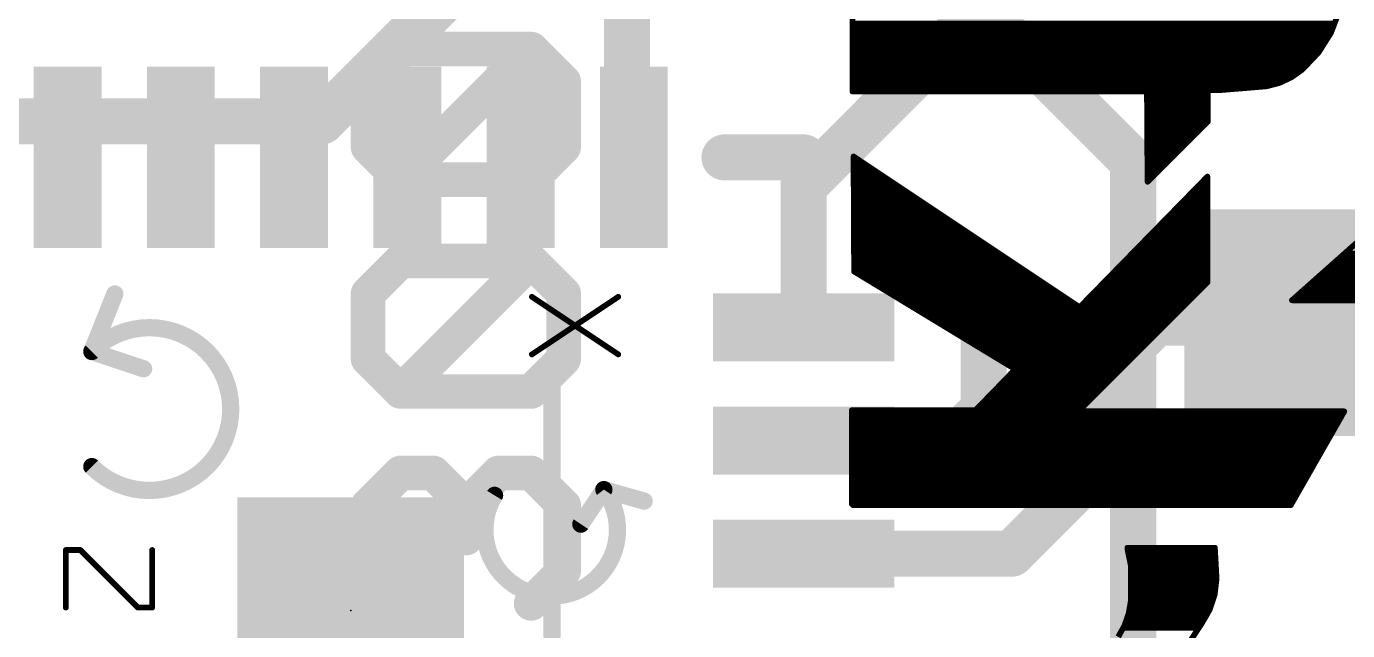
# Model space of a CAD drawing. Extents: x -3.8 to 20.4, y -39.4 to 28.1.
# Drawn here: x 8.73 to 14.56, y 11.34 to 14.01 of the extents above; entities that cross this region are included whole.
import ezdxf

# ---------------------------------------------------------------- set-up
doc = ezdxf.new("R2010")
doc.units = 0
for name, color, linetype in [('1', 12, 'CONTINUOUS'), ('16', 132, 'CONTINUOUS'), ('21', 41, 'CONTINUOUS'), ('22', 40, 'CONTINUOUS'), ('23', 53, 'CONTINUOUS'), ('51', 53, 'CONTINUOUS')]:
    doc.layers.add(name, color=color, linetype=linetype)

# ---------------------------------------------------------------- blocks, each defined once
blk = doc.blocks.new('RECT')
blk.add_solid([(-0.5, -0.5), (0.5, -0.5), (-0.5, 0.5), (0.5, 0.5)])

msp = doc.modelspace()

# ---------------------------------------------------------------- linework, layer by layer
at = {"layer": '1', "const_width": 0.2032}
for points in [[(11.3792, 14.6304), (11.3792, 13.8176)], [(13.081, 14.224), (12.7, 13.843)], [(12.7, 13.843), (12.16, 13.303)], [(11.3792, 13.8176), (11.41, 13.43)], [(12.16, 13.303), (12.16, 12.68)], [(12.954, 12.7), (13.081, 12.827)], [(12.954, 12.319), (12.954, 12.7)], [(13.462, 12.446), (13.716, 12.7)], [(13.716, 12.7), (14.39, 12.7)], [(13.462, 12.065), (13.462, 12.446)], [(12.815, 12.18), (12.954, 12.319)], [(12.16, 12.18), (12.815, 12.18)], [(13.077, 11.68), (13.462, 12.065)], [(12.16, 11.68), (13.077, 11.68)]]:
    msp.add_lwpolyline(points, dxfattribs=at)
at = {"layer": '1', "const_width": 0.1016}
for points in [[(12.7359, 13.8071, 1), (12.6641, 13.8789)], [(11.4298, 13.8216, 1), (11.3286, 13.8136)], [(12.6641, 13.8789, 1), (12.7359, 13.8071)], [(11.3284, 13.8176, 1), (11.43, 13.8176)], [(11.3594, 13.426, 1), (11.4606, 13.434)], [(12.2108, 13.303, 1), (12.1092, 13.303)], [(12.1241, 13.3389, 1), (12.1959, 13.2671)], [(13.1169, 12.7911, 1), (13.0451, 12.8629)], [(13.0048, 12.7, 1), (12.9032, 12.7)], [(12.9181, 12.7359, 1), (12.9899, 12.6641)], [(13.716, 12.7508, 1), (13.716, 12.6492)], [(13.7519, 12.6641, 1), (13.6801, 12.7359)], [(14.39, 12.6492, 1), (14.39, 12.7508)], [(12.1092, 12.68, 1), (12.2108, 12.68)], [(13.5128, 12.446, 1), (13.4112, 12.446)], [(13.4261, 12.4819, 1), (13.4979, 12.4101)], [(12.9032, 12.319, 1), (13.0048, 12.319)], [(12.9899, 12.2831, 1), (12.9181, 12.3549)], [(12.16, 12.2308, 1), (12.16, 12.1292)], [(12.7791, 12.2159, 1), (12.8509, 12.1441)], [(12.815, 12.1292, 1), (12.815, 12.2308)], [(13.4979, 12.0291, 1), (13.4261, 12.1009)], [(13.4112, 12.065, 1), (13.5128, 12.065)], [(12.16, 11.7308, 1), (12.16, 11.6292)], [(13.0411, 11.7159, 1), (13.1129, 11.6441)], [(13.077, 11.6292, 1), (13.077, 11.7308)]]:
    msp.add_lwpolyline(points, format="xyb", dxfattribs=at)
at = {"layer": '16', "const_width": 0.2032}
for points in [[(13.6144, 13.4112), (11.5824, 15.4432)], [(10.033, 13.589), (11.049, 14.605)], [(8.509, 13.589), (10.033, 13.589)], [(13.6144, 8.5344), (13.6144, 13.4112)]]:
    msp.add_lwpolyline(points, dxfattribs=at)
at = {"layer": '16', "const_width": 0.1016}
for points in [[(9.9971, 13.6249, 1), (10.0689, 13.5531)], [(10.033, 13.5382, 1), (10.033, 13.6398)], [(13.6652, 13.4112, 1), (13.5636, 13.4112)], [(13.5785, 13.3753, 1), (13.6503, 13.4471)]]:
    msp.add_lwpolyline(points, format="xyb", dxfattribs=at)
at = {"layer": '21', "const_width": 0.2032}
for points in [[(11.81, 13.43), (12.16, 13.43)], [(12.16, 13.08), (12.16, 13.43)]]:
    msp.add_lwpolyline(points, dxfattribs=at)
at = {"layer": '21', "const_width": 0.1016}
for points in [[(11.81, 13.4808, 1), (11.81, 13.3792)], [(12.2108, 13.43, 1), (12.1092, 13.43)], [(12.16, 13.3792, 1), (12.16, 13.4808)], [(12.1092, 13.08, 1), (12.2108, 13.08)]]:
    msp.add_lwpolyline(points, format="xyb", dxfattribs=at)
at = {"layer": '22'}
for points, const_width in [([(12.3749, 14.1376), (12.3749, 13.7211)], 0.0254), ([(14.4871, 13.9786), (14.5241, 14.0745)], 0.0254), ([(12.3749, 14.0208), (14.5034, 14.0208)], 0.0254), ([(12.3749, 13.9954), (14.4936, 13.9954)], 0.0254), ([(10.3803, 13.9082), (10.2362, 13.7641)], 0.1524), ([(10.9565, 13.9082), (10.3803, 13.9082)], 0.1524), ([(10.3803, 13.332), (10.9565, 13.9082)], 0.1524), ([(11.1005, 13.7641), (10.9565, 13.9082)], 0.1524), ([(12.3749, 13.97), (14.4817, 13.97)], 0.0254), ([(12.3749, 13.9446), (14.4655, 13.9446)], 0.0254), ([(14.4321, 13.8919), (14.4871, 13.9786)], 0.0254), ([(12.3749, 13.9192), (14.4494, 13.9192)], 0.0254), ([(12.3749, 13.8938), (14.4333, 13.8938)], 0.0254), ([(14.3612, 13.8176), (14.4321, 13.8919)], 0.0254), ([(10.2362, 13.7641), (10.2362, 13.476)], 0.1524), ([(11.1005, 13.476), (11.1005, 13.7641)], 0.1524), ([(12.3749, 13.8684), (14.4097, 13.8684)], 0.0254), ([(12.3749, 13.843), (14.3855, 13.843)], 0.0254), ([(12.3749, 13.8176), (14.3612, 13.8176)], 0.0254), ([(14.3135, 13.7836), (14.3612, 13.8176)], 0.0254), ([(12.3749, 13.7922), (14.3256, 13.7922)], 0.0254), ([(12.3749, 13.7668), (14.2776, 13.7668)], 0.0254), ([(14.2037, 13.7439), (14.2604, 13.7587)], 0.0254), ([(14.2604, 13.7587), (14.3135, 13.7836)], 0.0254), ([(12.3749, 13.7414), (14.1736, 13.7414)], 0.0254), ([(12.3749, 13.7211), (13.6754, 13.7211)], 0.0254), ([(13.6754, 13.7211), (13.6779, 13.3223)], 0.0254), ([(13.6754, 13.716), (13.9446, 13.716)], 0.0254), ([(13.9446, 13.589), (13.9446, 13.7262)], 0.0254), ([(13.9446, 13.7262), (13.9903, 13.7262)], 0.0254), ([(13.9903, 13.7262), (14.2037, 13.7439)], 0.0254), ([(13.6756, 13.6906), (13.9446, 13.6906)], 0.0254), ([(13.6758, 13.6652), (13.9446, 13.6652)], 0.0254), ([(13.6759, 13.6398), (13.9446, 13.6398)], 0.0254), ([(13.6761, 13.6144), (13.9446, 13.6144)], 0.0254), ([(13.6762, 13.589), (13.9446, 13.589)], 0.0254), ([(13.6779, 13.3223), (13.9446, 13.589)], 0.0254), ([(10.2362, 13.476), (10.3803, 13.332)], 0.1524), ([(10.9565, 13.332), (11.1005, 13.476)], 0.1524), ([(13.6764, 13.5636), (13.9192, 13.5636)], 0.0254), ([(13.6765, 13.5382), (13.8938, 13.5382)], 0.0254), ([(13.6767, 13.5128), (13.8684, 13.5128)], 0.0254), ([(13.6769, 13.4874), (13.843, 13.4874)], 0.0254), ([(13.677, 13.462), (13.8176, 13.462)], 0.0254), ([(13.3782, 12.7686), (12.38, 13.4341)], 0.0254), ([(12.38, 13.4341), (12.3825, 12.9261)], 0.0254), ([(12.3801, 13.4112), (12.4144, 13.4112)], 0.0254), ([(13.6772, 13.4366), (13.7922, 13.4366)], 0.0254), ([(13.6773, 13.4112), (13.7668, 13.4112)], 0.0254), ([(10.3803, 13.332), (10.9565, 13.332)], 0.1524), ([(12.3802, 13.3858), (12.4524, 13.3858)], 0.0254), ([(12.3804, 13.3604), (12.4905, 13.3604)], 0.0254), ([(13.9421, 13.3452), (13.3782, 12.7686)], 0.0254), ([(13.6775, 13.3858), (13.7414, 13.3858)], 0.0254), ([(13.6777, 13.3604), (13.716, 13.3604)], 0.0254), ([(13.9421, 12.8778), (13.9421, 13.3452)], 0.0254), ([(12.3805, 13.335), (12.5286, 13.335)], 0.0254), ([(12.3806, 13.3096), (12.5667, 13.3096)], 0.0254), ([(13.6778, 13.335), (13.6906, 13.335)], 0.0254), ([(13.9073, 13.3096), (13.9421, 13.3096)], 0.0254), ([(13.9321, 13.335), (13.9421, 13.335)], 0.0254), ([(14.3154, 12.7991), (14.8641, 13.2867)], 0.0254), ([(12.3807, 13.2842), (12.6048, 13.2842)], 0.0254), ([(12.3809, 13.2588), (12.6429, 13.2588)], 0.0254), ([(12.381, 13.2334), (12.681, 13.2334)], 0.0254), ([(13.8328, 13.2334), (13.9421, 13.2334)], 0.0254), ([(13.8576, 13.2588), (13.9421, 13.2588)], 0.0254), ([(13.8824, 13.2842), (13.9421, 13.2842)], 0.0254), ([(12.3811, 13.208), (12.7191, 13.208)], 0.0254), ([(12.3812, 13.1826), (12.7572, 13.1826)], 0.0254), ([(13.7831, 13.1826), (13.9421, 13.1826)], 0.0254), ([(13.8079, 13.208), (13.9421, 13.208)], 0.0254), ([(12.3814, 13.1572), (12.7953, 13.1572)], 0.0254), ([(12.3815, 13.1318), (12.8334, 13.1318)], 0.0254), ([(13.7334, 13.1318), (13.9421, 13.1318)], 0.0254), ([(13.7582, 13.1572), (13.9421, 13.1572)], 0.0254), ([(12.3816, 13.1064), (12.8715, 13.1064)], 0.0254), ([(12.3817, 13.081), (12.9096, 13.081)], 0.0254), ([(12.3819, 13.0556), (12.9477, 13.0556)], 0.0254), ([(13.6589, 13.0556), (13.9421, 13.0556)], 0.0254), ([(13.6837, 13.081), (13.9421, 13.081)], 0.0254), ([(13.7086, 13.1064), (13.9421, 13.1064)], 0.0254), ([(10.3803, 12.9727), (10.2362, 12.8286)], 0.1524), ([(10.9565, 12.9727), (10.3803, 12.9727)], 0.1524), ([(10.3803, 12.3964), (10.9565, 12.9727)], 0.1524), ([(11.1005, 12.8286), (10.9565, 12.9727)], 0.1524), ([(12.382, 13.0302), (12.9858, 13.0302)], 0.0254), ([(12.3821, 13.0048), (13.0239, 13.0048)], 0.0254), ([(13.6092, 13.0048), (13.9421, 13.0048)], 0.0254), ([(13.634, 13.0302), (13.9421, 13.0302)], 0.0254), ([(14.5469, 13.0048), (16.1826, 13.0048)], 0.0254), ([(12.3822, 12.9794), (13.062, 12.9794)], 0.0254), ([(12.3824, 12.954), (13.1001, 12.954)], 0.0254), ([(13.5595, 12.954), (13.9421, 12.954)], 0.0254), ([(13.5844, 12.9794), (13.9421, 12.9794)], 0.0254), ([(14.4897, 12.954), (16.1517, 12.954)], 0.0254), ([(14.5183, 12.9794), (16.17, 12.9794)], 0.0254), ([(10.2362, 12.8286), (10.2362, 12.5405)], 0.1524), ([(11.1005, 12.5405), (11.1005, 12.8286)], 0.1524), ([(12.3825, 12.9286), (13.1382, 12.9286)], 0.0254), ([(12.3825, 12.9261), (13.0861, 12.4993)], 0.0254), ([(12.4203, 12.9032), (13.1763, 12.9032)], 0.0254), ([(13.5098, 12.9032), (13.9421, 12.9032)], 0.0254), ([(13.5347, 12.9286), (13.9421, 12.9286)], 0.0254), ([(14.4325, 12.9032), (16.1066, 12.9032)], 0.0254), ([(14.4611, 12.9286), (16.1319, 12.9286)], 0.0254), ([(12.4621, 12.8778), (13.2144, 12.8778)], 0.0254), ([(12.504, 12.8524), (13.2525, 12.8524)], 0.0254), ([(12.5459, 12.827), (13.2906, 12.827)], 0.0254), ([(13.3731, 12.3088), (13.9421, 12.8778)], 0.0254), ([(13.4353, 12.827), (13.8913, 12.827)], 0.0254), ([(13.4602, 12.8524), (13.9167, 12.8524)], 0.0254), ([(13.485, 12.8778), (13.9421, 12.8778)], 0.0254), ([(14.3468, 12.827), (15.9845, 12.827)], 0.0254), ([(14.3754, 12.8524), (16.0355, 12.8524)], 0.0254), ([(14.404, 12.8778), (16.0769, 12.8778)], 0.0254), ([(12.5877, 12.8016), (13.3287, 12.8016)], 0.0254), ([(12.6296, 12.7762), (13.3668, 12.7762)], 0.0254), ([(13.3856, 12.7762), (13.8405, 12.7762)], 0.0254), ([(13.4105, 12.8016), (13.8659, 12.8016)], 0.0254), ([(15.8318, 12.7991), (14.3154, 12.7991)], 0.0254), ([(14.3182, 12.8016), (15.8617, 12.8016)], 0.0254), ([(12.6715, 12.7508), (13.8151, 12.7508)], 0.0254), ([(12.7134, 12.7254), (13.7897, 12.7254)], 0.0254), ([(12.7552, 12.7), (13.7643, 12.7)], 0.0254), ([(12.7971, 12.6746), (13.7389, 12.6746)], 0.0254), ([(12.839, 12.6492), (13.7135, 12.6492)], 0.0254), ([(10.2362, 12.5405), (10.3803, 12.3964)], 0.1524), ([(10.9565, 12.3964), (11.1005, 12.5405)], 0.1524), ([(12.8809, 12.6238), (13.6881, 12.6238)], 0.0254), ([(12.9227, 12.5984), (13.6627, 12.5984)], 0.0254), ([(12.9646, 12.573), (13.6373, 12.573)], 0.0254), ([(13.0065, 12.5476), (13.6119, 12.5476)], 0.0254), ([(13.0937, 12.4943), (12.9184, 12.3139)], 0.0254), ([(13.0483, 12.5222), (13.5865, 12.5222)], 0.0254), ([(13.0715, 12.4714), (13.5357, 12.4714)], 0.0254), ([(13.0861, 12.4993), (13.0937, 12.4943)], 0.0254), ([(13.0899, 12.4968), (13.5611, 12.4968)], 0.0254), ([(10.3803, 12.3964), (10.9565, 12.3964)], 0.1524), ([(13.0221, 12.4206), (13.4849, 12.4206)], 0.0254), ([(13.0468, 12.446), (13.5103, 12.446)], 0.0254), ([(12.9727, 12.3698), (13.4341, 12.3698)], 0.0254), ([(12.9974, 12.3952), (13.4595, 12.3952)], 0.0254), ([(12.9184, 12.3139), (12.3723, 12.3139)], 0.0254), ([(12.3723, 12.3139), (12.3723, 11.8999)], 0.0254), ([(12.9234, 12.319), (13.3833, 12.319)], 0.0254), ([(12.948, 12.3444), (13.4087, 12.3444)], 0.0254), ([(14.5466, 12.3088), (13.3731, 12.3088)], 0.0254), ([(14.3104, 11.8948), (14.5466, 12.3088)], 0.0254), ([(12.3723, 12.2936), (14.5379, 12.2936)], 0.0254), ([(12.3723, 12.2682), (14.5234, 12.2682)], 0.0254), ([(12.3723, 12.2428), (14.5089, 12.2428)], 0.0254), ([(12.3723, 12.2174), (14.4945, 12.2174)], 0.0254), ([(12.3723, 12.192), (14.48, 12.192)], 0.0254), ([(12.3723, 12.1666), (14.4655, 12.1666)], 0.0254), ([(12.3723, 12.1412), (14.451, 12.1412)], 0.0254), ([(10.3803, 12.0371), (10.2362, 11.8931)], 0.1524), ([(10.5243, 12.0371), (10.3803, 12.0371)], 0.1524), ([(10.6684, 11.8931), (10.5243, 12.0371)], 0.1524), ([(10.8124, 12.0371), (10.6684, 11.8931)], 0.1524), ([(10.9565, 12.0371), (10.8124, 12.0371)], 0.1524), ([(11.1005, 11.8931), (10.9565, 12.0371)], 0.1524), ([(12.3723, 12.1158), (14.4365, 12.1158)], 0.0254), ([(12.3723, 12.0904), (14.422, 12.0904)], 0.0254), ([(12.3723, 12.065), (14.4075, 12.065)], 0.0254), ([(12.3723, 12.0396), (14.393, 12.0396)], 0.0254), ([(12.3723, 12.0142), (14.3785, 12.0142)], 0.0254), ([(10.2362, 11.8931), (10.2362, 11.605)], 0.1524), ([(10.6684, 11.8931), (10.6684, 11.749)], 0.1524), ([(11.1005, 11.605), (11.1005, 11.8931)], 0.1524), ([(12.3723, 11.9888), (14.364, 11.9888)], 0.0254), ([(12.3723, 11.9634), (14.3495, 11.9634)], 0.0254), ([(12.3723, 11.938), (14.335, 11.938)], 0.0254), ([(12.3723, 11.9126), (14.3206, 11.9126)], 0.0254), ([(12.3723, 11.8999), (12.3774, 11.8948)], 0.0254), ([(12.3774, 11.8948), (14.3104, 11.8948)], 0.0254), ([(10.2362, 11.605), (10.3803, 11.4609)], 0.1524), ([(10.9565, 11.4609), (11.1005, 11.605)], 0.1524), ([(13.9751, 11.7069), (13.589, 11.7069)], 0.0254), ([(13.589, 11.7069), (13.589, 11.7043)], 0.0254), ([(13.589, 11.7043), (13.5915, 11.6891)], 0.0254), ([(13.5915, 11.6891), (13.6042, 11.6281)], 0.0254), ([(13.5926, 11.684), (13.9764, 11.684)], 0.0254), ([(13.5979, 11.6586), (13.9778, 11.6586)], 0.0254), ([(13.9827, 11.5697), (13.9751, 11.7069)], 0.0254), ([(13.6031, 11.6332), (13.9792, 11.6332)], 0.0254), ([(13.6042, 11.6281), (13.6042, 11.4732)], 0.0254), ([(13.6042, 11.6078), (13.9806, 11.6078)], 0.0254), ([(13.6042, 11.5824), (13.982, 11.5824)], 0.0254), ([(13.6042, 11.557), (13.9812, 11.557)], 0.0254), ([(13.9743, 11.4996), (13.9827, 11.5697)], 0.0254), ([(13.6042, 11.5316), (13.9781, 11.5316)], 0.0254), ([(13.6042, 11.5062), (13.9751, 11.5062)], 0.0254), ([(13.6042, 11.4808), (13.968, 11.4808)], 0.0254), ([(13.952, 11.4327), (13.9743, 11.4996)], 0.0254), ([(13.6042, 11.4732), (13.5947, 11.417)], 0.0254), ([(13.5969, 11.43), (13.9504, 11.43)], 0.0254), ([(13.6012, 11.4554), (13.9595, 11.4554)], 0.0254), ([(13.9167, 11.3716), (13.952, 11.4327)], 0.0254), ([(13.5759, 11.3631), (13.5484, 11.3132)], 0.0254), ([(13.5947, 11.417), (13.5759, 11.3631)], 0.0254), ([(13.5815, 11.3792), (13.9211, 11.3792)], 0.0254), ([(13.5904, 11.4046), (13.9358, 11.4046)], 0.0254), ([(13.8582, 11.2827), (13.9167, 11.3716)], 0.0254), ([(13.5708, 11.3538), (13.905, 11.3538)], 0.0254)]:
    msp.add_lwpolyline(points, dxfattribs=dict(at, const_width=const_width))
for points, const_width in [([(12.3749, 14.0017, 1), (12.3749, 13.9891)], 0.0127), ([(14.4936, 13.9891, 1), (14.4936, 14.0017)], 0.0127), ([(10.3803, 13.9463, 1), (10.3803, 13.8701)], 0.0762), ([(10.4072, 13.8812, 1), (10.3533, 13.9351)], 0.0762), ([(10.9834, 13.9351, 1), (10.9295, 13.8812)], 0.0762), ([(10.9834, 13.8812, 1), (10.9295, 13.9351)], 0.0762), ([(10.9565, 13.8701, 1), (10.9565, 13.9463)], 0.0762), ([(12.3749, 13.9764, 1), (12.3749, 13.9637)], 0.0127), ([(12.3749, 13.951, 1), (12.3749, 13.9383)], 0.0127), ([(14.4655, 13.9383, 1), (14.4655, 13.951)], 0.0127), ([(14.4812, 13.9809, 1), (14.4931, 13.9764)], 0.0127), ([(14.4817, 13.9637, 1), (14.4817, 13.9764)], 0.0127), ([(14.4925, 13.9752, 1), (14.4818, 13.982)], 0.0127), ([(12.3749, 13.9002, 1), (12.3749, 13.8875)], 0.0127), ([(12.3749, 13.9255, 1), (12.3749, 13.9129)], 0.0127), ([(14.4268, 13.8953, 1), (14.4375, 13.8885)], 0.0127), ([(14.4367, 13.8875, 1), (14.4275, 13.8963)], 0.0127), ([(14.4333, 13.8875, 1), (14.4333, 13.9002)], 0.0127), ([(14.4494, 13.9129, 1), (14.4494, 13.9255)], 0.0127), ([(10.2743, 13.7641, 1), (10.1981, 13.7641)], 0.0762), ([(10.2093, 13.7911, 1), (10.2631, 13.7372)], 0.0762), ([(11.1386, 13.7641, 1), (11.0624, 13.7641)], 0.0762), ([(11.0736, 13.7372, 1), (11.1275, 13.7911)], 0.0762), ([(12.3749, 13.8748, 1), (12.3749, 13.8621)], 0.0127), ([(12.3749, 13.8493, 1), (12.3749, 13.8367)], 0.0127), ([(12.3749, 13.8239, 1), (12.3749, 13.8113)], 0.0127), ([(14.3566, 13.822, 1), (14.3658, 13.8132)], 0.0127), ([(14.3649, 13.8124, 1), (14.3575, 13.8228)], 0.0127), ([(14.3612, 13.8113, 1), (14.3612, 13.8239)], 0.0127), ([(14.3855, 13.8367, 1), (14.3855, 13.8493)], 0.0127), ([(14.4097, 13.8621, 1), (14.4097, 13.8748)], 0.0127), ([(12.3749, 13.7986, 1), (12.3749, 13.7859)], 0.0127), ([(12.3749, 13.7731, 1), (12.3749, 13.7605)], 0.0127), ([(14.2577, 13.7645, 1), (14.2631, 13.753)], 0.0127), ([(14.262, 13.7526, 1), (14.2588, 13.7649)], 0.0127), ([(14.2776, 13.7605, 1), (14.2776, 13.7731)], 0.0127), ([(14.3098, 13.7888, 1), (14.3172, 13.7784)], 0.0127), ([(14.3162, 13.7778, 1), (14.3108, 13.7893)], 0.0127), ([(14.3256, 13.7859, 1), (14.3256, 13.7986)], 0.0127), ([(12.3749, 13.7477, 1), (12.3749, 13.7351)], 0.0127), ([(12.3749, 13.7274, 1), (12.3749, 13.7148)], 0.0127), ([(12.3686, 13.7211, 1), (12.3812, 13.7211)], 0.0127), ([(13.6754, 13.7224, 1), (13.6754, 13.7097)], 0.0127), ([(13.6817, 13.7211, 1), (13.6691, 13.7211)], 0.0127), ([(13.6754, 13.7148, 1), (13.6754, 13.7274)], 0.0127), ([(13.951, 13.7262, 1), (13.9383, 13.7262)], 0.0127), ([(13.9446, 13.7325, 1), (13.9446, 13.7199)], 0.0127), ([(13.9446, 13.7097, 1), (13.9446, 13.7224)], 0.0127), ([(13.9898, 13.7325, 1), (13.9908, 13.7199)], 0.0127), ([(13.9903, 13.7199, 1), (13.9903, 13.7325)], 0.0127), ([(14.1736, 13.7351, 1), (14.1736, 13.7477)], 0.0127), ([(14.2021, 13.75, 1), (14.2053, 13.7378)], 0.0127), ([(14.2042, 13.7376, 1), (14.2032, 13.7502)], 0.0127), ([(13.6756, 13.6969, 1), (13.6756, 13.6843)], 0.0127), ([(13.6758, 13.6715, 1), (13.6758, 13.6589)], 0.0127), ([(13.6759, 13.6462, 1), (13.6759, 13.6335)], 0.0127), ([(13.9446, 13.6843, 1), (13.9446, 13.6969)], 0.0127), ([(13.9446, 13.6589, 1), (13.9446, 13.6715)], 0.0127), ([(13.9446, 13.6335, 1), (13.9446, 13.6462)], 0.0127), ([(13.6761, 13.6207, 1), (13.6761, 13.6081)], 0.0127), ([(13.6762, 13.5953, 1), (13.6762, 13.5827)], 0.0127), ([(13.9383, 13.589, 1), (13.951, 13.589)], 0.0127), ([(13.9491, 13.5845, 1), (13.9401, 13.5935)], 0.0127), ([(13.9446, 13.6081, 1), (13.9446, 13.6207)], 0.0127), ([(13.9446, 13.5827, 1), (13.9446, 13.5953)], 0.0127), ([(10.2631, 13.503, 1), (10.2093, 13.4491)], 0.0762), ([(11.1275, 13.4491, 1), (11.0736, 13.503)], 0.0762), ([(13.6764, 13.57, 1), (13.6764, 13.5573)], 0.0127), ([(13.6765, 13.5445, 1), (13.6765, 13.5319)], 0.0127), ([(13.8938, 13.5319, 1), (13.8938, 13.5445)], 0.0127), ([(13.9192, 13.5573, 1), (13.9192, 13.57)], 0.0127), ([(10.1981, 13.476, 1), (10.2743, 13.476)], 0.0762), ([(11.0624, 13.476, 1), (11.1386, 13.476)], 0.0762), ([(13.6767, 13.5191, 1), (13.6767, 13.5065)], 0.0127), ([(13.6769, 13.4938, 1), (13.6769, 13.4811)], 0.0127), ([(13.677, 13.4684, 1), (13.677, 13.4557)], 0.0127), ([(13.8176, 13.4557, 1), (13.8176, 13.4684)], 0.0127), ([(13.843, 13.4811, 1), (13.843, 13.4938)], 0.0127), ([(13.8684, 13.5065, 1), (13.8684, 13.5191)], 0.0127), ([(12.3835, 13.4394, 1), (12.3765, 13.4288)], 0.0127), ([(12.3863, 13.4341, 1), (12.3737, 13.4341)], 0.0127), ([(12.3801, 13.4176, 1), (12.3801, 13.4049)], 0.0127), ([(12.4144, 13.4049, 1), (12.4144, 13.4176)], 0.0127), ([(13.6772, 13.4429, 1), (13.6772, 13.4303)], 0.0127), ([(13.6773, 13.4176, 1), (13.6773, 13.4049)], 0.0127), ([(13.7668, 13.4049, 1), (13.7668, 13.4176)], 0.0127), ([(13.7922, 13.4303, 1), (13.7922, 13.4429)], 0.0127), ([(10.3533, 13.3589, 1), (10.4072, 13.305)], 0.0762), ([(10.3803, 13.3701, 1), (10.3803, 13.2939)], 0.0762), ([(10.3533, 13.305, 1), (10.4072, 13.3589)], 0.0762), ([(10.9295, 13.3589, 1), (10.9834, 13.305)], 0.0762), ([(10.9565, 13.2939, 1), (10.9565, 13.3701)], 0.0762), ([(12.3802, 13.3922, 1), (12.3802, 13.3795)], 0.0127), ([(12.3804, 13.3667, 1), (12.3804, 13.3541)], 0.0127), ([(12.4524, 13.3795, 1), (12.4524, 13.3922)], 0.0127), ([(12.4905, 13.3541, 1), (12.4905, 13.3667)], 0.0127), ([(13.6775, 13.3922, 1), (13.6775, 13.3795)], 0.0127), ([(13.6777, 13.3667, 1), (13.6777, 13.3541)], 0.0127), ([(13.716, 13.3541, 1), (13.716, 13.3667)], 0.0127), ([(13.7414, 13.3795, 1), (13.7414, 13.3922)], 0.0127), ([(13.9484, 13.3452, 1), (13.9358, 13.3452)], 0.0127), ([(13.9466, 13.3408, 1), (13.9376, 13.3496)], 0.0127), ([(12.3805, 13.3414, 1), (12.3805, 13.3287)], 0.0127), ([(12.3806, 13.316, 1), (12.3806, 13.3033)], 0.0127), ([(12.5286, 13.3287, 1), (12.5286, 13.3414)], 0.0127), ([(12.5667, 13.3033, 1), (12.5667, 13.316)], 0.0127), ([(13.6778, 13.3414, 1), (13.6778, 13.3287)], 0.0127), ([(13.6734, 13.3268, 1), (13.6824, 13.3178)], 0.0127), ([(13.6716, 13.3223, 1), (13.6842, 13.3223)], 0.0127), ([(13.6906, 13.3287, 1), (13.6906, 13.3414)], 0.0127), ([(13.9073, 13.316, 1), (13.9073, 13.3033)], 0.0127), ([(13.9321, 13.3414, 1), (13.9321, 13.3287)], 0.0127), ([(13.9421, 13.3287, 1), (13.9421, 13.3414)], 0.0127), ([(13.9421, 13.3033, 1), (13.9421, 13.316)], 0.0127), ([(12.3807, 13.2905, 1), (12.3807, 13.2779)], 0.0127), ([(12.3809, 13.2652, 1), (12.3809, 13.2525)], 0.0127), ([(12.381, 13.2398, 1), (12.381, 13.2271)], 0.0127), ([(12.6048, 13.2779, 1), (12.6048, 13.2905)], 0.0127), ([(12.6429, 13.2525, 1), (12.6429, 13.2652)], 0.0127), ([(12.681, 13.2271, 1), (12.681, 13.2398)], 0.0127), ([(13.8328, 13.2398, 1), (13.8328, 13.2271)], 0.0127), ([(13.8576, 13.2652, 1), (13.8576, 13.2525)], 0.0127), ([(13.8824, 13.2905, 1), (13.8824, 13.2779)], 0.0127), ([(13.9421, 13.2779, 1), (13.9421, 13.2905)], 0.0127), ([(13.9421, 13.2525, 1), (13.9421, 13.2652)], 0.0127), ([(13.9421, 13.2271, 1), (13.9421, 13.2398)], 0.0127), ([(12.3811, 13.2143, 1), (12.3811, 13.2017)], 0.0127), ([(12.3812, 13.189, 1), (12.3812, 13.1763)], 0.0127), ([(12.7191, 13.2017, 1), (12.7191, 13.2143)], 0.0127), ([(12.7572, 13.1763, 1), (12.7572, 13.189)], 0.0127), ([(13.7831, 13.189, 1), (13.7831, 13.1763)], 0.0127), ([(13.8079, 13.2143, 1), (13.8079, 13.2017)], 0.0127), ([(13.9421, 13.2017, 1), (13.9421, 13.2143)], 0.0127), ([(13.9421, 13.1763, 1), (13.9421, 13.189)], 0.0127), ([(12.3814, 13.1636, 1), (12.3814, 13.1509)], 0.0127), ([(12.3815, 13.1381, 1), (12.3815, 13.1255)], 0.0127), ([(12.7953, 13.1509, 1), (12.7953, 13.1636)], 0.0127), ([(12.8334, 13.1255, 1), (12.8334, 13.1381)], 0.0127), ([(13.7334, 13.1381, 1), (13.7334, 13.1255)], 0.0127), ([(13.7582, 13.1636, 1), (13.7582, 13.1509)], 0.0127), ([(13.9421, 13.1509, 1), (13.9421, 13.1636)], 0.0127), ([(13.9421, 13.1255, 1), (13.9421, 13.1381)], 0.0127), ([(12.3816, 13.1128, 1), (12.3816, 13.1001)], 0.0127), ([(12.3817, 13.0874, 1), (12.3817, 13.0747)], 0.0127), ([(12.3819, 13.0619, 1), (12.3819, 13.0493)], 0.0127), ([(12.8715, 13.1001, 1), (12.8715, 13.1128)], 0.0127), ([(12.9096, 13.0747, 1), (12.9096, 13.0874)], 0.0127), ([(12.9477, 13.0493, 1), (12.9477, 13.0619)], 0.0127), ([(13.6589, 13.0619, 1), (13.6589, 13.0493)], 0.0127), ([(13.6837, 13.0874, 1), (13.6837, 13.0747)], 0.0127), ([(13.7086, 13.1128, 1), (13.7086, 13.1001)], 0.0127), ([(13.9421, 13.1001, 1), (13.9421, 13.1128)], 0.0127), ([(13.9421, 13.0747, 1), (13.9421, 13.0874)], 0.0127), ([(13.9421, 13.0493, 1), (13.9421, 13.0619)], 0.0127), ([(10.3803, 13.0108, 1), (10.3803, 12.9346)], 0.0762), ([(10.4072, 12.9457, 1), (10.3533, 12.9996)], 0.0762), ([(10.9834, 12.9996, 1), (10.9295, 12.9457)], 0.0762), ([(10.9834, 12.9457, 1), (10.9295, 12.9996)], 0.0762), ([(10.9565, 12.9346, 1), (10.9565, 13.0108)], 0.0762), ([(12.382, 13.0366, 1), (12.382, 13.0239)], 0.0127), ([(12.3821, 13.0112, 1), (12.3821, 12.9985)], 0.0127), ([(12.9858, 13.0239, 1), (12.9858, 13.0366)], 0.0127), ([(13.0239, 12.9985, 1), (13.0239, 13.0112)], 0.0127), ([(13.6092, 13.0112, 1), (13.6092, 12.9985)], 0.0127), ([(13.634, 13.0366, 1), (13.634, 13.0239)], 0.0127), ([(13.9421, 13.0239, 1), (13.9421, 13.0366)], 0.0127), ([(13.9421, 12.9985, 1), (13.9421, 13.0112)], 0.0127), ([(14.5469, 13.0112, 1), (14.5469, 12.9985)], 0.0127), ([(12.3822, 12.9857, 1), (12.3822, 12.9731)], 0.0127), ([(12.3824, 12.9604, 1), (12.3824, 12.9477)], 0.0127), ([(13.062, 12.9731, 1), (13.062, 12.9857)], 0.0127), ([(13.1001, 12.9477, 1), (13.1001, 12.9604)], 0.0127), ([(13.5595, 12.9604, 1), (13.5595, 12.9477)], 0.0127), ([(13.5844, 12.9857, 1), (13.5844, 12.9731)], 0.0127), ([(13.9421, 12.9731, 1), (13.9421, 12.9857)], 0.0127), ([(13.9421, 12.9477, 1), (13.9421, 12.9604)], 0.0127), ([(14.4897, 12.9604, 1), (14.4897, 12.9477)], 0.0127), ([(14.5183, 12.9857, 1), (14.5183, 12.9731)], 0.0127), ([(10.2743, 12.8286, 1), (10.1981, 12.8286)], 0.0762), ([(10.2093, 12.8555, 1), (10.2631, 12.8017)], 0.0762), ([(11.1386, 12.8286, 1), (11.0624, 12.8286)], 0.0762), ([(11.0736, 12.8017, 1), (11.1275, 12.8555)], 0.0762), ([(12.3825, 12.935, 1), (12.3825, 12.9223)], 0.0127), ([(12.3858, 12.9315, 1), (12.3792, 12.9207)], 0.0127), ([(12.3762, 12.9261, 1), (12.3888, 12.9261)], 0.0127), ([(12.4203, 12.9095, 1), (12.4203, 12.8969)], 0.0127), ([(13.1382, 12.9223, 1), (13.1382, 12.935)], 0.0127), ([(13.1763, 12.8969, 1), (13.1763, 12.9095)], 0.0127), ([(13.5098, 12.9095, 1), (13.5098, 12.8969)], 0.0127), ([(13.5347, 12.935, 1), (13.5347, 12.9223)], 0.0127), ([(13.9421, 12.9223, 1), (13.9421, 12.935)], 0.0127), ([(13.9421, 12.8969, 1), (13.9421, 12.9095)], 0.0127), ([(14.4325, 12.9095, 1), (14.4325, 12.8969)], 0.0127), ([(14.4611, 12.935, 1), (14.4611, 12.9223)], 0.0127), ([(12.4621, 12.8841, 1), (12.4621, 12.8715)], 0.0127), ([(12.504, 12.8588, 1), (12.504, 12.8461)], 0.0127), ([(12.5459, 12.8333, 1), (12.5459, 12.8207)], 0.0127), ([(13.2144, 12.8715, 1), (13.2144, 12.8841)], 0.0127), ([(13.2525, 12.8461, 1), (13.2525, 12.8588)], 0.0127), ([(13.2906, 12.8207, 1), (13.2906, 12.8333)], 0.0127), ([(13.4353, 12.8333, 1), (13.4353, 12.8207)], 0.0127), ([(13.4602, 12.8588, 1), (13.4602, 12.8461)], 0.0127), ([(13.485, 12.8841, 1), (13.485, 12.8715)], 0.0127), ([(13.8913, 12.8207, 1), (13.8913, 12.8333)], 0.0127), ([(13.9167, 12.8461, 1), (13.9167, 12.8588)], 0.0127), ([(13.9358, 12.8778, 1), (13.9484, 12.8778)], 0.0127), ([(13.9466, 12.8733, 1), (13.9376, 12.8823)], 0.0127), ([(13.9421, 12.8715, 1), (13.9421, 12.8841)], 0.0127), ([(14.3468, 12.8333, 1), (14.3468, 12.8207)], 0.0127), ([(14.3754, 12.8588, 1), (14.3754, 12.8461)], 0.0127), ([(14.404, 12.8841, 1), (14.404, 12.8715)], 0.0127), ([(12.5877, 12.8079, 1), (12.5877, 12.7953)], 0.0127), ([(12.6296, 12.7826, 1), (12.6296, 12.7699)], 0.0127), ([(13.3287, 12.7953, 1), (13.3287, 12.8079)], 0.0127), ([(13.3668, 12.7699, 1), (13.3668, 12.7826)], 0.0127), ([(13.3737, 12.773, 1), (13.3827, 12.7642)], 0.0127), ([(13.3747, 12.7633, 1), (13.3817, 12.7739)], 0.0127), ([(13.3856, 12.7826, 1), (13.3856, 12.7699)], 0.0127), ([(13.4105, 12.8079, 1), (13.4105, 12.7953)], 0.0127), ([(13.8405, 12.7699, 1), (13.8405, 12.7826)], 0.0127), ([(13.8659, 12.7953, 1), (13.8659, 12.8079)], 0.0127), ([(14.3154, 12.8055, 1), (14.3154, 12.7928)], 0.0127), ([(14.3112, 12.8038, 1), (14.3196, 12.7944)], 0.0127), ([(14.3182, 12.8079, 1), (14.3182, 12.7953)], 0.0127), ([(12.6715, 12.7571, 1), (12.6715, 12.7445)], 0.0127), ([(12.7134, 12.7317, 1), (12.7134, 12.7191)], 0.0127), ([(13.7897, 12.7191, 1), (13.7897, 12.7317)], 0.0127), ([(13.8151, 12.7445, 1), (13.8151, 12.7571)], 0.0127), ([(12.7552, 12.7064, 1), (12.7552, 12.6937)], 0.0127), ([(12.7971, 12.6809, 1), (12.7971, 12.6683)], 0.0127), ([(12.839, 12.6555, 1), (12.839, 12.6429)], 0.0127), ([(13.7135, 12.6429, 1), (13.7135, 12.6555)], 0.0127), ([(13.7389, 12.6683, 1), (13.7389, 12.6809)], 0.0127), ([(13.7643, 12.6937, 1), (13.7643, 12.7064)], 0.0127), ([(10.2631, 12.5674, 1), (10.2093, 12.5135)], 0.0762), ([(11.1275, 12.5135, 1), (11.0736, 12.5674)], 0.0762), ([(12.8809, 12.6302, 1), (12.8809, 12.6175)], 0.0127), ([(12.9227, 12.6047, 1), (12.9227, 12.5921)], 0.0127), ([(13.6627, 12.5921, 1), (13.6627, 12.6047)], 0.0127), ([(13.6881, 12.6175, 1), (13.6881, 12.6302)], 0.0127), ([(10.1981, 12.5405, 1), (10.2743, 12.5405)], 0.0762), ([(11.0624, 12.5405, 1), (11.1386, 12.5405)], 0.0762), ([(12.9646, 12.5793, 1), (12.9646, 12.5667)], 0.0127), ([(13.0065, 12.554, 1), (13.0065, 12.5413)], 0.0127), ([(13.6119, 12.5413, 1), (13.6119, 12.554)], 0.0127), ([(13.6373, 12.5667, 1), (13.6373, 12.5793)], 0.0127), ([(13.0483, 12.5285, 1), (13.0483, 12.5159)], 0.0127), ([(13.0715, 12.4778, 1), (13.0715, 12.4651)], 0.0127), ([(13.0896, 12.5046, 1), (13.0826, 12.494)], 0.0127), ([(13.0828, 12.4939, 1), (13.0894, 12.5047)], 0.0127), ([(13.0899, 12.5031, 1), (13.0899, 12.4905)], 0.0127), ([(13.0983, 12.4899, 1), (13.0891, 12.4987)], 0.0127), ([(13.0902, 12.489, 1), (13.0972, 12.4996)], 0.0127), ([(13.5357, 12.4651, 1), (13.5357, 12.4778)], 0.0127), ([(13.5611, 12.4905, 1), (13.5611, 12.5031)], 0.0127), ([(13.5865, 12.5159, 1), (13.5865, 12.5285)], 0.0127), ([(10.3533, 12.4234, 1), (10.4072, 12.3695)], 0.0762), ([(10.3803, 12.4345, 1), (10.3803, 12.3583)], 0.0762), ([(10.3533, 12.3695, 1), (10.4072, 12.4234)], 0.0762), ([(10.9295, 12.4234, 1), (10.9834, 12.3695)], 0.0762), ([(10.9565, 12.3583, 1), (10.9565, 12.4345)], 0.0762), ([(13.0221, 12.4269, 1), (13.0221, 12.4143)], 0.0127), ([(13.0468, 12.4523, 1), (13.0468, 12.4397)], 0.0127), ([(13.4849, 12.4143, 1), (13.4849, 12.4269)], 0.0127), ([(13.5103, 12.4397, 1), (13.5103, 12.4523)], 0.0127), ([(12.9727, 12.3762, 1), (12.9727, 12.3635)], 0.0127), ([(12.9974, 12.4016, 1), (12.9974, 12.3889)], 0.0127), ([(13.4341, 12.3635, 1), (13.4341, 12.3762)], 0.0127), ([(13.4595, 12.3889, 1), (13.4595, 12.4016)], 0.0127), ([(12.3787, 12.3139, 1), (12.366, 12.3139)], 0.0127), ([(12.3723, 12.3202, 1), (12.3723, 12.3076)], 0.0127), ([(12.9138, 12.3183, 1), (12.923, 12.3095)], 0.0127), ([(12.9234, 12.3254, 1), (12.9234, 12.3127)], 0.0127), ([(12.9184, 12.3076, 1), (12.9184, 12.3202)], 0.0127), ([(12.948, 12.3507, 1), (12.948, 12.3381)], 0.0127), ([(13.3686, 12.3133, 1), (13.3776, 12.3043)], 0.0127), ([(13.3731, 12.3151, 1), (13.3731, 12.3025)], 0.0127), ([(13.3833, 12.3127, 1), (13.3833, 12.3254)], 0.0127), ([(13.4087, 12.3381, 1), (13.4087, 12.3507)], 0.0127), ([(14.5521, 12.3057, 1), (14.5411, 12.3119)], 0.0127), ([(14.5466, 12.3025, 1), (14.5466, 12.3151)], 0.0127), ([(12.3723, 12.3, 1), (12.3723, 12.2873)], 0.0127), ([(12.3723, 12.2492, 1), (12.3723, 12.2365)], 0.0127), ([(12.3723, 12.2745, 1), (12.3723, 12.2619)], 0.0127), ([(14.5089, 12.2365, 1), (14.5089, 12.2492)], 0.0127), ([(14.5234, 12.2619, 1), (14.5234, 12.2745)], 0.0127), ([(14.5379, 12.2873, 1), (14.5379, 12.3)], 0.0127), ([(12.3723, 12.2238, 1), (12.3723, 12.2111)], 0.0127), ([(12.3723, 12.1983, 1), (12.3723, 12.1857)], 0.0127), ([(14.48, 12.1857, 1), (14.48, 12.1983)], 0.0127), ([(14.4945, 12.2111, 1), (14.4945, 12.2238)], 0.0127), ([(12.3723, 12.173, 1), (12.3723, 12.1603)], 0.0127), ([(12.3723, 12.1476, 1), (12.3723, 12.1349)], 0.0127), ([(14.451, 12.1349, 1), (14.451, 12.1476)], 0.0127), ([(14.4655, 12.1603, 1), (14.4655, 12.173)], 0.0127), ([(10.3803, 12.0752, 1), (10.3803, 11.999)], 0.0762), ([(10.4072, 12.0102, 1), (10.3533, 12.0641)], 0.0762), ([(10.5513, 12.0641, 1), (10.4974, 12.0102)], 0.0762), ([(10.5243, 11.999, 1), (10.5243, 12.0752)], 0.0762), ([(10.8124, 12.0752, 1), (10.8124, 11.999)], 0.0762), ([(10.8394, 12.0102, 1), (10.7855, 12.0641)], 0.0762), ([(10.9834, 12.0641, 1), (10.9295, 12.0102)], 0.0762), ([(10.9565, 11.999, 1), (10.9565, 12.0752)], 0.0762), ([(12.3723, 12.0968, 1), (12.3723, 12.0841)], 0.0127), ([(12.3723, 12.0714, 1), (12.3723, 12.0587)], 0.0127), ([(12.3723, 12.1221, 1), (12.3723, 12.1095)], 0.0127), ([(14.4075, 12.0587, 1), (14.4075, 12.0714)], 0.0127), ([(14.422, 12.0841, 1), (14.422, 12.0968)], 0.0127), ([(14.4365, 12.1095, 1), (14.4365, 12.1221)], 0.0127), ([(12.3723, 12.0206, 1), (12.3723, 12.0079)], 0.0127), ([(12.3723, 12.0459, 1), (12.3723, 12.0333)], 0.0127), ([(14.3785, 12.0079, 1), (14.3785, 12.0206)], 0.0127), ([(14.393, 12.0333, 1), (14.393, 12.0459)], 0.0127), ([(10.2743, 11.8931, 1), (10.1981, 11.8931)], 0.0762), ([(10.2093, 11.92, 1), (10.2631, 11.8661)], 0.0762), ([(10.6414, 11.92, 1), (10.6953, 11.8661)], 0.0762), ([(10.7065, 11.8931, 1), (10.6303, 11.8931)], 0.0762), ([(10.6414, 11.8661, 1), (10.6953, 11.92)], 0.0762), ([(11.1386, 11.8931, 1), (11.0624, 11.8931)], 0.0762), ([(11.0736, 11.8661, 1), (11.1275, 11.92)], 0.0762), ([(12.3723, 11.9952, 1), (12.3723, 11.9825)], 0.0127), ([(12.3723, 11.9697, 1), (12.3723, 11.9571)], 0.0127), ([(14.3495, 11.9571, 1), (14.3495, 11.9697)], 0.0127), ([(14.364, 11.9825, 1), (14.364, 11.9952)], 0.0127), ([(12.3723, 11.9444, 1), (12.3723, 11.9317)], 0.0127), ([(12.3723, 11.919, 1), (12.3723, 11.9063)], 0.0127), ([(12.3768, 11.9044, 1), (12.3678, 11.8954)], 0.0127), ([(12.366, 11.8999, 1), (12.3787, 11.8999)], 0.0127), ([(12.3774, 11.9011, 1), (12.3774, 11.8885)], 0.0127), ([(12.3729, 11.8903, 1), (12.3819, 11.8993)], 0.0127), ([(14.3049, 11.8979, 1), (14.3159, 11.8917)], 0.0127), ([(14.3104, 11.8885, 1), (14.3104, 11.9011)], 0.0127), ([(14.3206, 11.9063, 1), (14.3206, 11.919)], 0.0127), ([(14.335, 11.9317, 1), (14.335, 11.9444)], 0.0127), ([(10.6303, 11.749, 1), (10.7065, 11.749)], 0.0762), ([(10.2631, 11.6319, 1), (10.2093, 11.578)], 0.0762), ([(11.1275, 11.578, 1), (11.0736, 11.6319)], 0.0762), ([(13.589, 11.7133, 1), (13.589, 11.7006)], 0.0127), ([(13.5953, 11.7053, 1), (13.5827, 11.7033)], 0.0127), ([(13.5953, 11.7069, 1), (13.5827, 11.7069)], 0.0127), ([(13.5827, 11.7043, 1), (13.5953, 11.7043)], 0.0127), ([(13.5977, 11.6904, 1), (13.5853, 11.6878)], 0.0127), ([(13.5852, 11.6881, 1), (13.5978, 11.6901)], 0.0127), ([(13.5926, 11.6904, 1), (13.5926, 11.6777)], 0.0127), ([(13.5979, 11.6649, 1), (13.5979, 11.6523)], 0.0127), ([(13.9814, 11.7073, 1), (13.9688, 11.7065)], 0.0127), ([(13.9751, 11.7006, 1), (13.9751, 11.7133)], 0.0127), ([(13.9764, 11.6777, 1), (13.9764, 11.6904)], 0.0127), ([(13.9778, 11.6523, 1), (13.9778, 11.6649)], 0.0127), ([(10.1981, 11.605, 1), (10.2743, 11.605)], 0.0762), ([(11.0624, 11.605, 1), (11.1386, 11.605)], 0.0762), ([(13.6031, 11.6395, 1), (13.6031, 11.6269)], 0.0127), ([(13.6105, 11.6281, 1), (13.5979, 11.6281)], 0.0127), ([(13.6042, 11.6142, 1), (13.6042, 11.6015)], 0.0127), ([(13.598, 11.6268, 1), (13.6104, 11.6294)], 0.0127), ([(13.9792, 11.6269, 1), (13.9792, 11.6395)], 0.0127), ([(13.9806, 11.6015, 1), (13.9806, 11.6142)], 0.0127), ([(13.6042, 11.5887, 1), (13.6042, 11.5761)], 0.0127), ([(13.6042, 11.5633, 1), (13.6042, 11.5507)], 0.0127), ([(13.989, 11.5689, 1), (13.9764, 11.5705)], 0.0127), ([(13.9764, 11.5693, 1), (13.989, 11.5701)], 0.0127), ([(13.9812, 11.5507, 1), (13.9812, 11.5633)], 0.0127), ([(13.982, 11.5761, 1), (13.982, 11.5887)], 0.0127), ([(10.3533, 11.434, 1), (10.4072, 11.4879)], 0.0762), ([(10.9295, 11.4879, 1), (10.9834, 11.434)], 0.0762), ([(13.6042, 11.538, 1), (13.6042, 11.5253)], 0.0127), ([(13.6042, 11.5125, 1), (13.6042, 11.4999)], 0.0127), ([(13.6042, 11.4871, 1), (13.6042, 11.4745)], 0.0127), ([(13.968, 11.5004, 1), (13.9806, 11.4989)], 0.0127), ([(13.968, 11.4745, 1), (13.968, 11.4871)], 0.0127), ([(13.9803, 11.4976, 1), (13.9683, 11.5017)], 0.0127), ([(13.9751, 11.4999, 1), (13.9751, 11.5125)], 0.0127), ([(13.9781, 11.5253, 1), (13.9781, 11.538)], 0.0127), ([(13.5969, 11.4363, 1), (13.5969, 11.4237)], 0.0127), ([(13.6012, 11.4618, 1), (13.6012, 11.4491)], 0.0127), ([(13.6105, 11.4721, 1), (13.5979, 11.4743)], 0.0127), ([(13.5979, 11.4732, 1), (13.6105, 11.4732)], 0.0127), ([(13.946, 11.4347, 1), (13.958, 11.4307)], 0.0127), ([(13.9575, 11.4295, 1), (13.9465, 11.4359)], 0.0127), ([(13.9504, 11.4237, 1), (13.9504, 11.4363)], 0.0127), ([(13.9595, 11.4491, 1), (13.9595, 11.4618)], 0.0127), ([(13.5815, 11.3601, 1), (13.5704, 11.3662)], 0.0127), ([(13.5815, 11.3856, 1), (13.5815, 11.3729)], 0.0127), ([(13.5904, 11.4109, 1), (13.5904, 11.3983)], 0.0127), ([(13.5884, 11.418, 1), (13.6009, 11.4159)], 0.0127), ([(13.6007, 11.4149, 1), (13.5887, 11.4191)], 0.0127), ([(13.9112, 11.3748, 1), (13.9222, 11.3684)], 0.0127), ([(13.922, 11.3681, 1), (13.9114, 11.3751)], 0.0127), ([(13.9211, 11.3729, 1), (13.9211, 11.3856)], 0.0127), ([(13.9358, 11.3983, 1), (13.9358, 11.4109)], 0.0127), ([(13.5708, 11.3601, 1), (13.5708, 11.3475)], 0.0127), ([(13.5699, 11.3652, 1), (13.5819, 11.361)], 0.0127), ([(13.905, 11.3475, 1), (13.905, 11.3601)], 0.0127)]:
    msp.add_lwpolyline(points, format="xyb", dxfattribs=dict(at, const_width=const_width))
at = {"layer": '23'}
msp.add_point((10.16, 11.43), dxfattribs=at)
at = {"layer": '51'}
for points, const_width in [([(9.017, 12.573), (9.1186, 12.827)], 0.0762), ([(10.9598, 12.5603), (11.3411, 12.8145)], 0.0254), ([(10.9598, 12.8145), (11.3411, 12.5603)], 0.0254), ([(9.017, 12.573), (9.2456, 12.4968)], 0.0762), ([(11.049, 10.414), (11.049, 12.446)], 0.0762), ([(11.176, 11.811), (11.2776, 11.9634)], 0.0762), ([(11.2776, 11.9634), (11.4554, 11.9126)], 0.0762), ([(8.9024, 11.4427), (8.9024, 11.6969)], 0.0254), ([(8.9024, 11.6969), (8.9659, 11.6969)], 0.0254), ([(8.9659, 11.6969), (9.2201, 11.4427)], 0.0254), ([(9.2837, 11.4427), (9.2837, 11.6969)], 0.0254), ([(9.2201, 11.4427), (9.2837, 11.4427)], 0.0254)]:
    msp.add_lwpolyline(points, dxfattribs=dict(at, const_width=const_width))
for points, const_width in [([(9.1363, 12.8199, 1), (9.1009, 12.8341)], 0.0381), ([(10.9633, 12.8198, 1), (10.9563, 12.8092)], 0.0127), ([(11.3446, 12.8092, 1), (11.3376, 12.8198)], 0.0127), ([(9.017, 12.065, 2.4142), (9.017, 12.573)], 0.0762), ([(9.023, 12.5911, 1), (9.011, 12.5549)], 0.0381), ([(9.0035, 12.5865, 1), (9.0305, 12.5595)], 0.0381), ([(8.9993, 12.5801, 1), (9.0347, 12.5659)], 0.0381), ([(10.9563, 12.5656, 1), (10.9633, 12.555)], 0.0127), ([(11.3376, 12.555, 1), (11.3446, 12.5656)], 0.0127), ([(9.2396, 12.4787, 1), (9.2516, 12.5149)], 0.0381), ([(11.0681, 12.446, 1), (11.03, 12.446)], 0.0381), ([(9.0305, 12.0785, 1), (9.0035, 12.0515)], 0.0381), ([(10.795, 11.938, 1.8959), (11.2776, 11.9634)], 0.0762), ([(10.8113, 11.9281, 1), (10.7787, 11.9479)], 0.0381), ([(11.2927, 11.975, 1), (11.2625, 11.9518)], 0.0381), ([(11.2828, 11.9817, 1), (11.2724, 11.9451)], 0.0381), ([(11.2935, 11.9528, 1), (11.2617, 11.974)], 0.0381), ([(11.4502, 11.8943, 1), (11.4606, 11.9309)], 0.0381), ([(11.1601, 11.8216, 1), (11.1919, 11.8004)], 0.0381), ([(8.9024, 11.7033, 1), (8.9024, 11.6906)], 0.0127), ([(8.9087, 11.6969, 1), (8.896, 11.6969)], 0.0127), ([(8.9704, 11.7014, 1), (8.9614, 11.6924)], 0.0127), ([(8.9659, 11.6906, 1), (8.9659, 11.7033)], 0.0127), ([(9.29, 11.6969, 1), (9.2774, 11.6969)], 0.0127), ([(8.896, 11.4427, 1), (8.9087, 11.4427)], 0.0127), ([(9.2201, 11.449, 1), (9.2201, 11.4364)], 0.0127), ([(9.2157, 11.4382, 1), (9.2246, 11.4472)], 0.0127), ([(9.2774, 11.4427, 1), (9.29, 11.4427)], 0.0127), ([(9.2837, 11.4364, 1), (9.2837, 11.449)], 0.0127)]:
    msp.add_lwpolyline(points, format="xyb", dxfattribs=dict(at, const_width=const_width))

# ---------------------------------------------------------------- block references
at = {"layer": '1', "xscale": 0.8, "yscale": 0.3}
for p, rotation in [((8.91, 13.43), 90), ((9.41, 13.43), 90), ((9.91, 13.43), 90), ((10.41, 13.43), 90), ((10.91, 13.43), 90), ((11.41, 13.43), 90), ((12.16, 12.68), 180), ((12.16, 12.18), 180), ((12.16, 11.68), 180)]:
    msp.add_blockref('RECT', p, dxfattribs=dict(at, rotation=rotation))
at = {"layer": '1', "xscale": 1.1}
msp.add_blockref('RECT', (14.39, 12.7), dxfattribs=at)
at = {"layer": '1', "rotation": 90}
msp.add_blockref('RECT', (10.16, 11.43), dxfattribs=at)
at = {"layer": '51', "xscale": 0.5001, "yscale": 0.95}
msp.add_blockref('RECT', (14.6519, 12.7051), dxfattribs=at)

doc.saveas('drawing.dxf')
